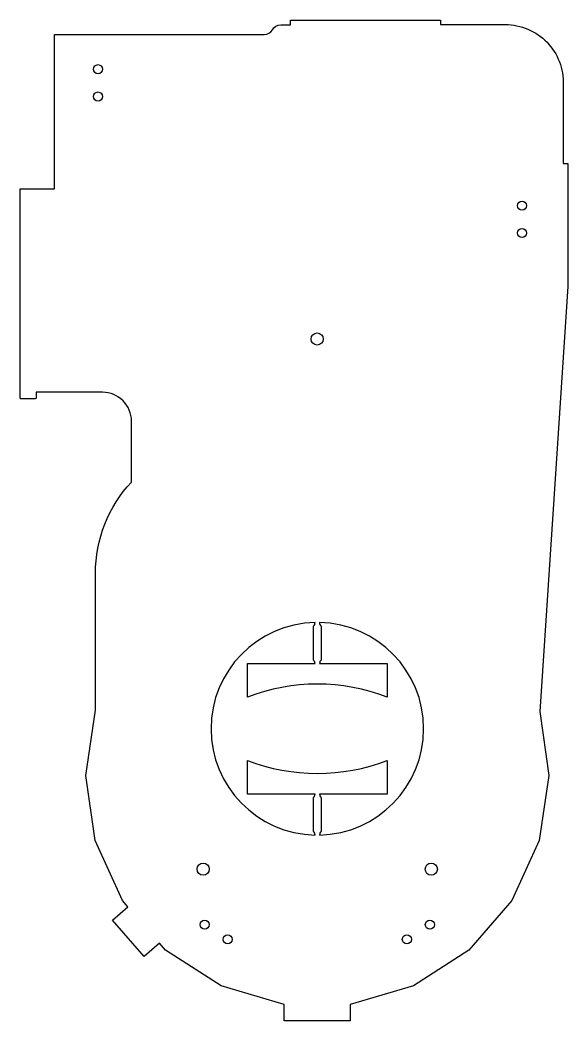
# Model space of a CAD drawing. Header units: millimetres. Extents: x -197 to 164, y -205 to 455.
import ezdxf

# ---------------------------------------------------------------- set-up
doc = ezdxf.new("R2010")
doc.units = ezdxf.units.MM
doc.layers.get('0').update_dxf_attribs({"linetype": 'CONTINUOUS'})

msp = doc.modelspace()

# ---------------------------------------------------------------- linework, layer by layer
for points in [[(-196.07, 204.99, -0.414214), (-197.07, 205.99), (-197.07, 343.39), (-174.37, 343.39), (-174.37, 445.09), (-36.29, 445.09, 0.265763), (-30.86, 448.2, -0.264134), (-25.38, 451.35), (-18.9, 451.39), (-18.9, 454.6), (79.73, 454.6), (79.73, 451.59), (122.51, 451.59, -0.424893), (160.58, 412.11, -0.012211), (160.63, 410.09), (160.63, 360.09), (163.73, 360.09), (163.73, 279.09), (145.13, -0.9), (151.03, -42.91), (144.86, -85.85), (126.84, -125.3), (98.43, -158.09), (61.94, -181.54), (20.32, -193.76), (20.32, -204.71), (-23.06, -204.71), (-23.06, -193.76), (-64.68, -181.54), (-101.17, -158.09), (-105.16, -153.48), (-115.34, -162.3), (-136.16, -138.27), (-125.98, -129.45), (-129.57, -125.3), (-147.59, -85.85), (-153.77, -42.91), (-147.4, 0.12), (-147.4, 90.14, -0.190185), (-123.67, 150.29), (-123.67, 190.39, 0.414214), (-142.67, 209.39), (-186.37, 209.39), (-186.37, 205.99, -0.414214), (-187.37, 204.99)], [(44.73, 30.76), (44.73, 8.53, 0.187631), (-47.34, 8.53), (-47.34, 30.76), (-2.81, 30.76, 0.213422), (-3.81, 32.99), (-3.81, 55.3, 0.230971), (-2.81, 57.73, 0.978793), (-2.81, -82.24, 0.230971), (-3.81, -79.8), (-3.81, -57.5, 0.213422), (-2.81, -55.27), (-47.34, -55.27), (-47.34, -33.04, 0.187631), (44.73, -33.04), (44.73, -55.27), (0.19, -55.27, 0.213422), (1.19, -57.5), (1.19, -79.88, 0.224125), (0.2, -82.24, 0.978788), (0.2, 57.73, 0.230972), (1.19, 55.3), (1.19, 32.99, 0.213422), (0.19, 30.76)]]:
    msp.add_lwpolyline(points, format="xyb", close=True)
for centre, radius in [((-145.67, 422.2), 3), ((-145.67, 404.2), 3), ((133.48, 332.35), 3), ((133.48, 314.35), 3), ((-1.37, 244.49), 4), ((-76.47, -104.71), 4), ((73.73, -104.71), 4), ((-75.53, -141.27), 3), ((72.8, -141.27), 3), ((-60.39, -151), 3), ((57.66, -151), 3)]:
    msp.add_circle(centre, radius)

doc.saveas('drawing.dxf')
